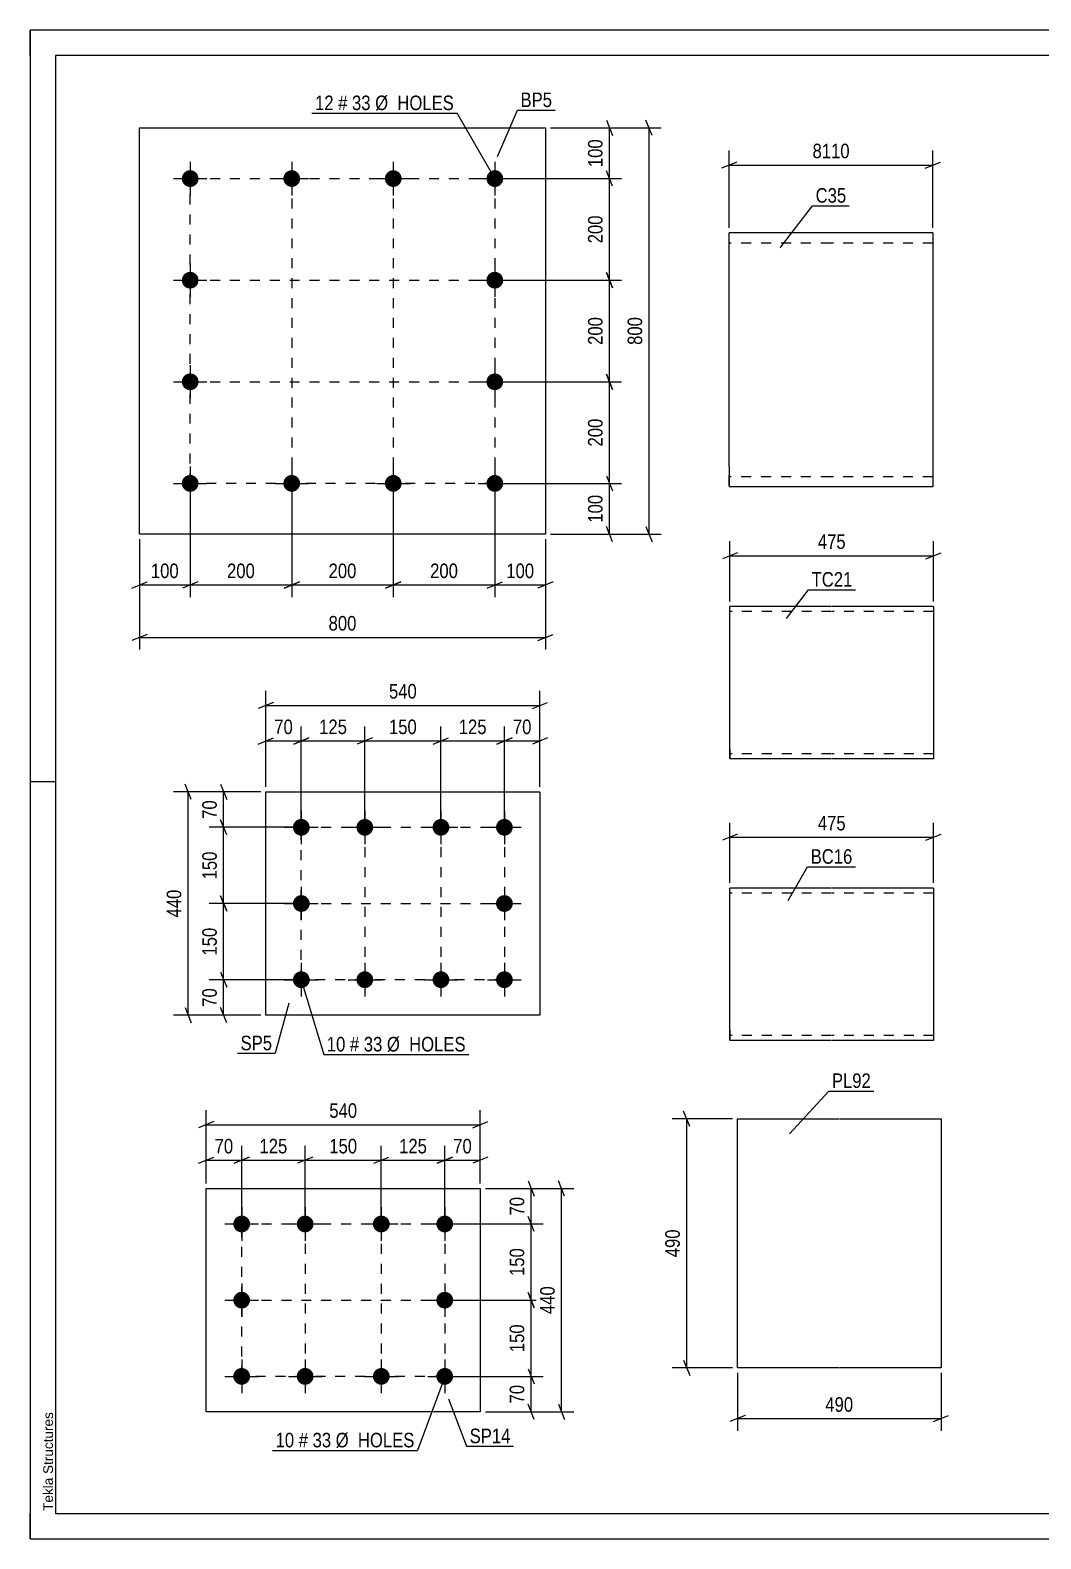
# Model space of a CAD drawing. Header units: millimetres. Extents: x 0 to 420, y 0 to 297.
# Drawn here: x 0 to 199.1, y 0 to 297 of the extents above; entities that cross this region are included whole.
import ezdxf

# ---------------------------------------------------------------- set-up
doc = ezdxf.new("R2010")
doc.units = ezdxf.units.MM
doc.linetypes.add('DXK_LINE_DOT2', pattern=[3.9198, 1.9599, -1.9599])
doc.styles.add('Arial', font='ARIAL.TTF', dxfattribs={"height": 0.2})
doc.styles.add('Arial Narrow', font='ARIALN.TTF', dxfattribs={"height": 0.2})

# ---------------------------------------------------------------- blocks, each defined once
blk = doc.blocks.new('Unknown-284858597-1134')
at = {"color": 5, "linetype": 'Continuous'}
for p, q in [((420, 297), (0, 297)), ((0, 297), (0, 0)), ((0, 292), (0, 297)), ((415, 292), (5, 292)), ((5, 292), (5, 5)), ((5, 149), (0, 149)), ((0, 0), (0, 5)), ((5, 5), (415, 5)), ((0, 0), (420, 0))]:
    blk.add_line(p, q, dxfattribs=at)
at = {"color": 174, "linetype": 'Continuous', "style": 'Arial'}
blk.add_text('Tekla Structures', height=1.9102, rotation=90, dxfattribs=at).set_placement((4.5, 5.5))
blk = doc.blocks.new('Part-284858597-5561 - 5560')
at = {"color": 2, "linetype": 'Continuous'}
for p, q in [((46.41, 103.07), (46.41, 147.07)), ((46.41, 147.07), (100.41, 147.07)), ((100.41, 147.07), (100.41, 103.07)), ((100.41, 103.07), (46.41, 103.07))]:
    blk.add_line(p, q, dxfattribs=at)
blk = doc.blocks.new('Bolt-284858597-5562 - 5560')
at = {"linetype": 'Continuous'}
for points in [[(53.41, 141.72, -1), (53.41, 138.42, -1)], [(65.91, 141.72, -1), (65.91, 138.42, -1)], [(80.91, 141.72, -1), (80.91, 138.42, -1)], [(93.41, 141.72, -1), (93.41, 138.42, -1)], [(53.41, 126.72, -1), (53.41, 123.42, -1)], [(93.41, 126.72, -1), (93.41, 123.42, -1)], [(53.41, 111.72, -1), (53.41, 108.42, -1)], [(65.91, 111.72, -1), (65.91, 108.42, -1)], [(80.91, 111.72, -1), (80.91, 108.42, -1)], [(93.41, 111.72, -1), (93.41, 108.42, -1)]]:
    blk.add_hatch(color=1, dxfattribs=at).paths.add_polyline_path(points)
at = {"color": 1, "linetype": 'Continuous'}
for p, q in [((53.41, 143.37), (53.41, 136.77)), ((65.91, 143.37), (65.91, 136.77)), ((80.91, 143.37), (80.91, 136.77)), ((93.41, 143.37), (93.41, 136.77)), ((50.11, 140.07), (56.71, 140.07)), ((62.61, 140.07), (69.21, 140.07)), ((77.61, 140.07), (84.21, 140.07)), ((90.11, 140.07), (96.71, 140.07)), ((53.41, 128.37), (53.41, 121.77)), ((93.41, 128.37), (93.41, 121.77)), ((50.11, 125.07), (56.71, 125.07)), ((90.11, 125.07), (96.71, 125.07)), ((53.41, 113.37), (53.41, 106.77)), ((65.91, 113.37), (65.91, 106.77)), ((80.91, 113.37), (80.91, 106.77)), ((93.41, 113.37), (93.41, 106.77)), ((50.11, 110.07), (56.71, 110.07)), ((62.61, 110.07), (69.21, 110.07)), ((77.61, 110.07), (84.21, 110.07)), ((90.11, 110.07), (96.71, 110.07))]:
    blk.add_line(p, q, dxfattribs=at)
blk = doc.blocks.new('Part-284858597-5516 - 5515')
at = {"color": 2, "linetype": 'Continuous'}
for p, q in [((21.52, 197.78), (21.52, 277.78)), ((21.52, 277.78), (101.52, 277.78)), ((101.52, 277.78), (101.52, 197.78)), ((101.52, 197.78), (21.52, 197.78))]:
    blk.add_line(p, q, dxfattribs=at)
blk = doc.blocks.new('Bolt-284858597-5517 - 5515')
at = {"linetype": 'Continuous'}
for points in [[(31.52, 269.43, -1), (31.52, 266.13, -1)], [(51.52, 269.43, -1), (51.52, 266.13, -1)], [(71.52, 269.43, -1), (71.52, 266.13, -1)], [(91.52, 269.43, -1), (91.52, 266.13, -1)], [(31.52, 249.43, -1), (31.52, 246.13, -1)], [(91.52, 249.43, -1), (91.52, 246.13, -1)], [(31.52, 229.43, -1), (31.52, 226.13, -1)], [(91.52, 229.43, -1), (91.52, 226.13, -1)], [(31.52, 209.43, -1), (31.52, 206.13, -1)], [(51.52, 209.43, -1), (51.52, 206.13, -1)], [(71.52, 209.43, -1), (71.52, 206.13, -1)], [(91.52, 209.43, -1), (91.52, 206.13, -1)]]:
    blk.add_hatch(color=1, dxfattribs=at).paths.add_polyline_path(points)
at = {"color": 1, "linetype": 'Continuous'}
for p, q in [((31.52, 271.08), (31.52, 264.48)), ((51.52, 271.08), (51.52, 264.48)), ((71.52, 271.08), (71.52, 264.48)), ((91.52, 271.08), (91.52, 264.48)), ((28.22, 267.78), (34.82, 267.78)), ((48.22, 267.78), (54.82, 267.78)), ((68.22, 267.78), (74.82, 267.78)), ((88.22, 267.78), (94.82, 267.78)), ((31.52, 251.08), (31.52, 244.48)), ((91.52, 251.08), (91.52, 244.48)), ((28.22, 247.78), (34.82, 247.78)), ((88.22, 247.78), (94.82, 247.78)), ((31.52, 231.08), (31.52, 224.48)), ((91.52, 231.08), (91.52, 224.48)), ((28.22, 227.78), (34.82, 227.78)), ((88.22, 227.78), (94.82, 227.78)), ((31.52, 211.08), (31.52, 204.48)), ((51.52, 211.08), (51.52, 204.48)), ((71.52, 211.08), (71.52, 204.48)), ((91.52, 211.08), (91.52, 204.48)), ((28.22, 207.78), (34.82, 207.78)), ((48.22, 207.78), (54.82, 207.78)), ((68.22, 207.78), (74.82, 207.78)), ((88.22, 207.78), (94.82, 207.78))]:
    blk.add_line(p, q, dxfattribs=at)
blk = doc.blocks.new('Part-284858597-5484 - 5483')
at = {"color": 2, "linetype": 'Continuous'}
for p, q in [((157.84, 183.53), (137.84, 183.53)), ((137.84, 155.53), (137.84, 183.53)), ((177.94, 183.53), (157.94, 183.53)), ((177.94, 183.53), (177.94, 153.53)), ((137.84, 155.53), (137.84, 153.53)), ((157.84, 153.53), (137.84, 153.53)), ((177.94, 153.53), (157.94, 153.53))]:
    blk.add_line(p, q, dxfattribs=at)
at = {"color": 7, "linetype": 'DXK_LINE_DOT2'}
for p, q in [((157.84, 182.53), (137.84, 182.53)), ((177.94, 182.53), (157.94, 182.53)), ((137.84, 153.68), (137.84, 155.53)), ((137.84, 154.53), (137.84, 154.6)), ((157.84, 154.53), (137.84, 154.53)), ((177.94, 154.53), (157.94, 154.53)), ((177.94, 154.53), (177.94, 154.6))]:
    blk.add_line(p, q, dxfattribs=at)
blk = doc.blocks.new('Part-284858597-5492 - 5491')
at = {"color": 2, "linetype": 'Continuous'}
for p, q in [((157.84, 128.11), (137.84, 128.11)), ((137.84, 100.11), (137.84, 128.11)), ((177.94, 128.11), (157.94, 128.11)), ((177.94, 128.11), (177.94, 98.11)), ((137.84, 100.11), (137.84, 98.11)), ((157.84, 98.11), (137.84, 98.11)), ((177.94, 98.11), (157.94, 98.11))]:
    blk.add_line(p, q, dxfattribs=at)
at = {"color": 7, "linetype": 'DXK_LINE_DOT2'}
for p, q in [((157.84, 127.11), (137.84, 127.11)), ((177.94, 127.11), (157.94, 127.11)), ((137.84, 98.26), (137.84, 100.11)), ((137.84, 99.11), (137.84, 99.19)), ((157.84, 99.11), (137.84, 99.11)), ((177.94, 99.11), (157.94, 99.11)), ((177.94, 99.11), (177.94, 99.19))]:
    blk.add_line(p, q, dxfattribs=at)
blk = doc.blocks.new('Part-284858597-5597 - 5596')
at = {"color": 2, "linetype": 'Continuous'}
for p, q in [((139.31, 33.67), (139.31, 82.67)), ((139.31, 82.67), (159.31, 82.67)), ((159.41, 82.67), (179.41, 82.67)), ((179.41, 82.67), (179.41, 33.67)), ((159.31, 33.67), (139.31, 33.67)), ((179.41, 33.67), (159.41, 33.67))]:
    blk.add_line(p, q, dxfattribs=at)
blk = doc.blocks.new('Part-284858597-5612 - 5611')
at = {"color": 2, "linetype": 'Continuous'}
for p, q in [((34.66, 24.98), (34.66, 68.98)), ((34.66, 68.98), (88.66, 68.98)), ((88.66, 68.98), (88.66, 24.98)), ((88.66, 24.98), (34.66, 24.98))]:
    blk.add_line(p, q, dxfattribs=at)
blk = doc.blocks.new('Bolt-284858597-5613 - 5611')
at = {"linetype": 'Continuous'}
for points in [[(41.66, 63.63, -1), (41.66, 60.33, -1)], [(54.16, 63.63, -1), (54.16, 60.33, -1)], [(69.16, 63.63, -1), (69.16, 60.33, -1)], [(81.66, 63.63, -1), (81.66, 60.33, -1)], [(41.66, 48.63, -1), (41.66, 45.33, -1)], [(81.66, 48.63, -1), (81.66, 45.33, -1)], [(41.66, 33.63, -1), (41.66, 30.33, -1)], [(54.16, 33.63, -1), (54.16, 30.33, -1)], [(69.16, 33.63, -1), (69.16, 30.33, -1)], [(81.66, 33.63, -1), (81.66, 30.33, -1)]]:
    blk.add_hatch(color=1, dxfattribs=at).paths.add_polyline_path(points)
at = {"color": 1, "linetype": 'Continuous'}
for p, q in [((41.66, 65.28), (41.66, 58.68)), ((54.16, 65.28), (54.16, 58.68)), ((69.16, 65.28), (69.16, 58.68)), ((81.66, 65.28), (81.66, 58.68)), ((38.36, 61.98), (44.96, 61.98)), ((50.86, 61.98), (57.46, 61.98)), ((65.86, 61.98), (72.46, 61.98)), ((78.36, 61.98), (84.96, 61.98)), ((41.66, 50.28), (41.66, 43.68)), ((81.66, 50.28), (81.66, 43.68)), ((38.36, 46.98), (44.96, 46.98)), ((78.36, 46.98), (84.96, 46.98)), ((41.66, 35.28), (41.66, 28.68)), ((54.16, 35.28), (54.16, 28.68)), ((69.16, 35.28), (69.16, 28.68)), ((81.66, 35.28), (81.66, 28.68)), ((38.36, 31.98), (44.96, 31.98)), ((50.86, 31.98), (57.46, 31.98)), ((65.86, 31.98), (72.46, 31.98)), ((78.36, 31.98), (84.96, 31.98))]:
    blk.add_line(p, q, dxfattribs=at)
blk = doc.blocks.new('Part-284858597-5620 - 5619')
at = {"color": 2, "linetype": 'Continuous'}
for p, q in [((157.7, 257.08), (137.7, 257.08)), ((137.7, 211.08), (137.7, 257.08)), ((177.8, 257.08), (157.8, 257.08)), ((177.8, 257.08), (177.8, 207.08)), ((137.7, 211.08), (137.7, 207.08)), ((157.7, 207.08), (137.7, 207.08)), ((177.8, 207.08), (157.8, 207.08))]:
    blk.add_line(p, q, dxfattribs=at)
at = {"color": 7, "linetype": 'DXK_LINE_DOT2'}
for p, q in [((157.7, 255.08), (137.7, 255.08)), ((177.8, 255.08), (157.8, 255.08)), ((137.7, 207.39), (137.7, 211.08)), ((157.7, 209.08), (137.7, 209.08)), ((177.8, 209.08), (157.8, 209.08))]:
    blk.add_line(p, q, dxfattribs=at)
blk = doc.blocks.new('Rectangle-284858597-6934 - 5560')
at = {"color": 1, "linetype": 'DXK_LINE_DOT2'}
blk.add_lwpolyline([(53.41, 140.07), (93.41, 140.07), (93.41, 110.07), (53.41, 110.07), (53.41, 140.07)], close=True, dxfattribs=at)
blk = doc.blocks.new('Rectangle-284858597-6914 - 5515')
at = {"color": 1, "linetype": 'DXK_LINE_DOT2'}
blk.add_lwpolyline([(31.52, 267.78), (91.52, 267.78), (91.52, 207.78), (31.52, 207.78), (31.52, 267.78)], close=True, dxfattribs=at)
blk = doc.blocks.new('Rectangle-284858597-6944 - 5611')
at = {"color": 1, "linetype": 'DXK_LINE_DOT2'}
blk.add_lwpolyline([(41.66, 61.98), (81.66, 61.98), (81.66, 31.98), (41.66, 31.98), (41.66, 61.98)], close=True, dxfattribs=at)
blk = doc.blocks.new('Line-284858597-7002 - 5560')
at = {"color": 1, "linetype": 'DXK_LINE_DOT2'}
blk.add_line((53.41, 125.07), (93.41, 125.07), dxfattribs=at)
blk = doc.blocks.new('Line-284858597-6974 - 5515')
at = {"color": 1, "linetype": 'DXK_LINE_DOT2'}
blk.add_line((51.52, 267.78), (51.52, 207.78), dxfattribs=at)
blk = doc.blocks.new('Line-284858597-7023 - 5611')
at = {"color": 1, "linetype": 'DXK_LINE_DOT2'}
blk.add_line((41.66, 46.98), (81.66, 46.98), dxfattribs=at)
blk = doc.blocks.new('Line-284858597-7009 - 5560')
at = {"color": 1, "linetype": 'DXK_LINE_DOT2'}
blk.add_line((65.91, 140.07), (65.91, 110.07), dxfattribs=at)
blk = doc.blocks.new('Line-284858597-6981 - 5515')
at = {"color": 1, "linetype": 'DXK_LINE_DOT2'}
blk.add_line((71.52, 267.78), (71.52, 207.78), dxfattribs=at)
blk = doc.blocks.new('Line-284858597-7030 - 5611')
at = {"color": 1, "linetype": 'DXK_LINE_DOT2'}
blk.add_line((54.16, 61.98), (54.16, 31.98), dxfattribs=at)
blk = doc.blocks.new('Line-284858597-7016 - 5560')
at = {"color": 1, "linetype": 'DXK_LINE_DOT2'}
blk.add_line((80.91, 140.07), (80.91, 110.07), dxfattribs=at)
blk = doc.blocks.new('Line-284858597-6988 - 5515')
at = {"color": 1, "linetype": 'DXK_LINE_DOT2'}
blk.add_line((31.52, 247.78), (91.52, 247.78), dxfattribs=at)
blk = doc.blocks.new('Line-284858597-7037 - 5611')
at = {"color": 1, "linetype": 'DXK_LINE_DOT2'}
blk.add_line((69.16, 61.98), (69.16, 31.98), dxfattribs=at)
blk = doc.blocks.new('Line-284858597-6995 - 5515')
at = {"color": 1, "linetype": 'DXK_LINE_DOT2'}
blk.add_line((31.52, 227.78), (91.52, 227.78), dxfattribs=at)
blk = doc.blocks.new('StraightDimension-284858597-5800 - 5560')
at = {"color": 7, "linetype": 'Continuous'}
for p, q in [((52.41, 125.07), (35.26, 125.07)), ((38.71, 123.57), (37.51, 126.57)), ((38.11, 110.07), (38.11, 125.07)), ((52.41, 110.07), (35.26, 110.07)), ((37.51, 111.57), (38.71, 108.57))]:
    blk.add_line(p, q, dxfattribs=at)
at = {"color": 0}
blk.add_wipeout([(37.36, 120.91), (33.16, 120.91), (33.16, 114.22), (37.36, 114.22)], dxfattribs=at)
at = {"color": 3, "style": 'Arial Narrow'}
blk.add_text('150', height=2.863, rotation=90.0002, dxfattribs=at).set_placement((36.76, 114.82))
blk = doc.blocks.new('StraightDimension-284858597-5801 - 5560')
at = {"color": 7, "linetype": 'Continuous'}
for p, q in [((52.41, 110.07), (35.26, 110.07)), ((37.51, 111.57), (38.71, 108.57)), ((38.11, 103.07), (38.11, 110.07)), ((38.71, 101.57), (37.51, 104.57)), ((45.41, 103.07), (35.26, 103.07))]:
    blk.add_line(p, q, dxfattribs=at)
at = {"color": 0}
blk.add_wipeout([(37.36, 109), (33.16, 109), (33.16, 104.14), (37.36, 104.14)], dxfattribs=at)
at = {"color": 3, "style": 'Arial Narrow'}
blk.add_text('70', height=2.863, rotation=90.0002, dxfattribs=at).set_placement((36.76, 104.74))
blk = doc.blocks.new('StraightDimension-284858597-5798 - 5560')
at = {"color": 7, "linetype": 'Continuous'}
for p, q in [((37.51, 148.57), (38.71, 145.57)), ((45.41, 147.07), (35.26, 147.07)), ((38.11, 140.07), (38.11, 147.07)), ((52.41, 140.07), (35.26, 140.07)), ((38.71, 138.57), (37.51, 141.57))]:
    blk.add_line(p, q, dxfattribs=at)
at = {"color": 0}
blk.add_wipeout([(37.36, 146), (33.16, 146), (33.16, 141.14), (37.36, 141.14)], dxfattribs=at)
at = {"color": 3, "style": 'Arial Narrow'}
blk.add_text('70', height=2.863, rotation=90.0002, dxfattribs=at).set_placement((36.76, 141.74))
blk = doc.blocks.new('StraightDimension-284858597-5799 - 5560')
at = {"color": 7, "linetype": 'Continuous'}
for p, q in [((52.41, 140.07), (35.26, 140.07)), ((38.71, 138.57), (37.51, 141.57)), ((38.11, 125.07), (38.11, 140.07)), ((52.41, 125.07), (35.26, 125.07)), ((37.51, 126.57), (38.71, 123.57))]:
    blk.add_line(p, q, dxfattribs=at)
at = {"color": 0}
blk.add_wipeout([(37.36, 135.91), (33.16, 135.91), (33.16, 129.22), (37.36, 129.22)], dxfattribs=at)
at = {"color": 3, "style": 'Arial Narrow'}
blk.add_text('150', height=2.863, rotation=90.0002, dxfattribs=at).set_placement((36.76, 129.82))
blk = doc.blocks.new('StraightDimension-284858597-5814 - 5560')
at = {"color": 7, "linetype": 'Continuous'}
for p, q in [((31.71, 145.57), (30.51, 148.57)), ((45.41, 147.07), (28.26, 147.07)), ((31.11, 103.07), (31.11, 147.07)), ((30.51, 104.57), (31.71, 101.57)), ((45.41, 103.07), (28.26, 103.07))]:
    blk.add_line(p, q, dxfattribs=at)
at = {"color": 0}
blk.add_wipeout([(30.36, 128.41), (26.16, 128.41), (26.16, 121.72), (30.36, 121.72)], dxfattribs=at)
at = {"color": 3, "style": 'Arial Narrow'}
blk.add_text('440', height=2.863, rotation=90.0002, dxfattribs=at).set_placement((29.76, 122.32))
blk = doc.blocks.new('StraightDimension-284858597-5818 - 5560')
at = {"color": 7, "linetype": 'Continuous'}
for p, q in [((91.91, 156.47), (94.91, 157.67)), ((93.41, 141.07), (93.41, 159.92)), ((101.91, 157.67), (98.91, 156.47)), ((100.41, 148.07), (100.41, 159.92)), ((93.41, 157.07), (100.41, 157.07))]:
    blk.add_line(p, q, dxfattribs=at)
at = {"color": 0}
blk.add_wipeout([(99.34, 157.82), (99.34, 162.02), (94.48, 162.02), (94.48, 157.82)], dxfattribs=at)
at = {"color": 3, "style": 'Arial Narrow'}
blk.add_text('70', height=2.863, dxfattribs=at).set_placement((95.08, 158.42))
blk = doc.blocks.new('StraightDimension-284858597-5819 - 5560')
at = {"color": 7, "linetype": 'Continuous'}
for p, q in [((79.41, 156.47), (82.41, 157.67)), ((80.91, 141.07), (80.91, 159.92)), ((94.91, 157.67), (91.91, 156.47)), ((93.41, 141.07), (93.41, 159.92)), ((80.91, 157.07), (93.41, 157.07))]:
    blk.add_line(p, q, dxfattribs=at)
at = {"color": 0}
blk.add_wipeout([(90.5, 157.82), (90.5, 162.02), (83.82, 162.02), (83.82, 157.82)], dxfattribs=at)
at = {"color": 3, "style": 'Arial Narrow'}
blk.add_text('125', height=2.863, dxfattribs=at).set_placement((84.42, 158.42))
blk = doc.blocks.new('StraightDimension-284858597-5820 - 5560')
at = {"color": 7, "linetype": 'Continuous'}
for p, q in [((67.41, 157.67), (64.41, 156.47)), ((65.91, 141.07), (65.91, 159.92)), ((79.41, 156.47), (82.41, 157.67)), ((80.91, 141.07), (80.91, 159.92)), ((65.91, 157.07), (80.91, 157.07))]:
    blk.add_line(p, q, dxfattribs=at)
at = {"color": 0}
blk.add_wipeout([(76.75, 157.82), (76.75, 162.02), (70.07, 162.02), (70.07, 157.82)], dxfattribs=at)
at = {"color": 3, "style": 'Arial Narrow'}
blk.add_text('150', height=2.863, dxfattribs=at).set_placement((70.67, 158.42))
blk = doc.blocks.new('StraightDimension-284858597-5821 - 5560')
at = {"color": 7, "linetype": 'Continuous'}
for p, q in [((51.91, 156.47), (54.91, 157.67)), ((53.41, 141.07), (53.41, 159.92)), ((67.41, 157.67), (64.41, 156.47)), ((65.91, 141.07), (65.91, 159.92)), ((53.41, 157.07), (65.91, 157.07))]:
    blk.add_line(p, q, dxfattribs=at)
at = {"color": 0}
blk.add_wipeout([(63, 157.82), (63, 162.02), (56.32, 162.02), (56.32, 157.82)], dxfattribs=at)
at = {"color": 3, "style": 'Arial Narrow'}
blk.add_text('125', height=2.863, dxfattribs=at).set_placement((56.92, 158.42))
blk = doc.blocks.new('StraightDimension-284858597-5822 - 5560')
at = {"color": 7, "linetype": 'Continuous'}
for p, q in [((44.91, 156.47), (47.91, 157.67)), ((46.41, 148.07), (46.41, 159.92)), ((54.91, 157.67), (51.91, 156.47)), ((53.41, 141.07), (53.41, 159.92)), ((46.41, 157.07), (53.41, 157.07))]:
    blk.add_line(p, q, dxfattribs=at)
at = {"color": 0}
blk.add_wipeout([(52.34, 157.82), (52.34, 162.02), (47.48, 162.02), (47.48, 157.82)], dxfattribs=at)
at = {"color": 3, "style": 'Arial Narrow'}
blk.add_text('70', height=2.863, dxfattribs=at).set_placement((48.08, 158.42))
blk = doc.blocks.new('StraightDimension-284858597-5838 - 5560')
at = {"color": 7, "linetype": 'Continuous'}
for p, q in [((46.41, 148.07), (46.41, 166.92)), ((100.41, 148.07), (100.41, 166.92)), ((47.91, 164.67), (44.91, 163.47)), ((46.41, 164.07), (100.41, 164.07)), ((98.91, 163.47), (101.91, 164.67))]:
    blk.add_line(p, q, dxfattribs=at)
at = {"color": 0}
blk.add_wipeout([(76.75, 164.82), (76.75, 169.02), (70.07, 169.02), (70.07, 164.82)], dxfattribs=at)
at = {"color": 3, "style": 'Arial Narrow'}
blk.add_text('540', height=2.863, dxfattribs=at).set_placement((70.67, 165.42))
blk = doc.blocks.new('StraightDimension-284858597-5658 - 5515')
at = {"color": 7, "linetype": 'Continuous'}
for p, q in [((113.49, 209.28), (114.69, 206.28)), ((92.52, 207.78), (116.49, 207.78)), ((114.09, 197.78), (114.09, 207.78)), ((114.69, 196.28), (113.49, 199.28)), ((102.52, 197.78), (116.49, 197.78))]:
    blk.add_line(p, q, dxfattribs=at)
at = {"color": 0}
blk.add_wipeout([(113.34, 206.13), (109.14, 206.13), (109.14, 199.44), (113.34, 199.44)], dxfattribs=at)
at = {"color": 3, "style": 'Arial Narrow'}
blk.add_text('100', height=2.863, rotation=90.0002, dxfattribs=at).set_placement((112.74, 200.04))
blk = doc.blocks.new('StraightDimension-284858597-5655 - 5515')
at = {"color": 7, "linetype": 'Continuous'}
for p, q in [((92.52, 267.78), (116.49, 267.78)), ((114.69, 266.28), (113.49, 269.28)), ((114.09, 247.78), (114.09, 267.78)), ((92.52, 247.78), (116.49, 247.78)), ((113.49, 249.28), (114.69, 246.28))]:
    blk.add_line(p, q, dxfattribs=at)
at = {"color": 0}
blk.add_wipeout([(113.34, 261.13), (109.14, 261.13), (109.14, 254.44), (113.34, 254.44)], dxfattribs=at)
at = {"color": 3, "style": 'Arial Narrow'}
blk.add_text('200', height=2.863, rotation=90.0002, dxfattribs=at).set_placement((112.74, 255.04))
blk = doc.blocks.new('StraightDimension-284858597-5654 - 5515')
at = {"color": 7, "linetype": 'Continuous'}
for p, q in [((113.49, 279.28), (114.69, 276.28)), ((102.52, 277.78), (116.49, 277.78)), ((114.09, 267.78), (114.09, 277.78)), ((92.52, 267.78), (116.49, 267.78)), ((114.69, 266.28), (113.49, 269.28))]:
    blk.add_line(p, q, dxfattribs=at)
at = {"color": 0}
blk.add_wipeout([(113.34, 276.13), (109.14, 276.13), (109.14, 269.44), (113.34, 269.44)], dxfattribs=at)
at = {"color": 3, "style": 'Arial Narrow'}
blk.add_text('100', height=2.863, rotation=90.0002, dxfattribs=at).set_placement((112.74, 270.04))
blk = doc.blocks.new('StraightDimension-284858597-5656 - 5515')
at = {"color": 7, "linetype": 'Continuous'}
for p, q in [((92.52, 247.78), (116.49, 247.78)), ((114.69, 246.28), (113.49, 249.28)), ((114.09, 227.78), (114.09, 247.78)), ((113.49, 229.28), (114.69, 226.28)), ((92.52, 227.78), (116.49, 227.78))]:
    blk.add_line(p, q, dxfattribs=at)
at = {"color": 0}
blk.add_wipeout([(113.34, 241.13), (109.14, 241.13), (109.14, 234.44), (113.34, 234.44)], dxfattribs=at)
at = {"color": 3, "style": 'Arial Narrow'}
blk.add_text('200', height=2.863, rotation=90.0002, dxfattribs=at).set_placement((112.74, 235.04))
blk = doc.blocks.new('StraightDimension-284858597-5657 - 5515')
at = {"color": 7, "linetype": 'Continuous'}
for p, q in [((114.69, 226.28), (113.49, 229.28)), ((92.52, 227.78), (116.49, 227.78)), ((114.09, 207.78), (114.09, 227.78)), ((113.49, 209.28), (114.69, 206.28)), ((92.52, 207.78), (116.49, 207.78))]:
    blk.add_line(p, q, dxfattribs=at)
at = {"color": 0}
blk.add_wipeout([(113.34, 221.13), (109.14, 221.13), (109.14, 214.44), (113.34, 214.44)], dxfattribs=at)
at = {"color": 3, "style": 'Arial Narrow'}
blk.add_text('200', height=2.863, rotation=90.0002, dxfattribs=at).set_placement((112.74, 215.04))
blk = doc.blocks.new('StraightDimension-284858597-5674 - 5515')
at = {"color": 7, "linetype": 'Continuous'}
for p, q in [((122.49, 276.28), (121.29, 279.28)), ((102.52, 277.78), (124.29, 277.78)), ((121.89, 197.78), (121.89, 277.78)), ((121.29, 199.28), (122.49, 196.28)), ((102.52, 197.78), (124.29, 197.78))]:
    blk.add_line(p, q, dxfattribs=at)
at = {"color": 0}
blk.add_wipeout([(121.14, 241.13), (116.94, 241.13), (116.94, 234.44), (121.14, 234.44)], dxfattribs=at)
at = {"color": 3, "style": 'Arial Narrow'}
blk.add_text('800', height=2.863, rotation=90.0002, dxfattribs=at).set_placement((120.54, 235.04))
blk = doc.blocks.new('StraightDimension-284858597-5678 - 5515')
at = {"color": 7, "linetype": 'Continuous'}
for p, q in [((91.52, 206.78), (91.52, 185.38)), ((101.52, 196.78), (101.52, 185.38)), ((90.02, 187.18), (93.02, 188.38)), ((91.52, 187.78), (101.52, 187.78)), ((103.02, 188.38), (100.02, 187.18))]:
    blk.add_line(p, q, dxfattribs=at)
at = {"color": 0}
blk.add_wipeout([(99.86, 188.53), (99.86, 192.73), (93.18, 192.73), (93.18, 188.53)], dxfattribs=at)
at = {"color": 3, "style": 'Arial Narrow'}
blk.add_text('100', height=2.863, dxfattribs=at).set_placement((93.78, 189.13))
blk = doc.blocks.new('StraightDimension-284858597-5679 - 5515')
at = {"color": 7, "linetype": 'Continuous'}
for p, q in [((71.52, 206.78), (71.52, 185.38)), ((91.52, 206.78), (91.52, 185.38)), ((73.02, 188.38), (70.02, 187.18)), ((71.52, 187.78), (91.52, 187.78)), ((90.02, 187.18), (93.02, 188.38))]:
    blk.add_line(p, q, dxfattribs=at)
at = {"color": 0}
blk.add_wipeout([(84.86, 188.53), (84.86, 192.73), (78.18, 192.73), (78.18, 188.53)], dxfattribs=at)
at = {"color": 3, "style": 'Arial Narrow'}
blk.add_text('200', height=2.863, dxfattribs=at).set_placement((78.78, 189.13))
blk = doc.blocks.new('StraightDimension-284858597-5680 - 5515')
at = {"color": 7, "linetype": 'Continuous'}
for p, q in [((51.52, 206.78), (51.52, 185.38)), ((71.52, 206.78), (71.52, 185.38)), ((53.02, 188.38), (50.02, 187.18)), ((51.52, 187.78), (71.52, 187.78)), ((70.02, 187.18), (73.02, 188.38))]:
    blk.add_line(p, q, dxfattribs=at)
at = {"color": 0}
blk.add_wipeout([(64.86, 188.53), (64.86, 192.73), (58.18, 192.73), (58.18, 188.53)], dxfattribs=at)
at = {"color": 3, "style": 'Arial Narrow'}
blk.add_text('200', height=2.863, dxfattribs=at).set_placement((58.78, 189.13))
blk = doc.blocks.new('StraightDimension-284858597-5681 - 5515')
at = {"color": 7, "linetype": 'Continuous'}
for p, q in [((31.52, 206.78), (31.52, 185.38)), ((51.52, 206.78), (51.52, 185.38)), ((33.02, 188.38), (30.02, 187.18)), ((31.52, 187.78), (51.52, 187.78)), ((50.02, 187.18), (53.02, 188.38))]:
    blk.add_line(p, q, dxfattribs=at)
at = {"color": 0}
blk.add_wipeout([(44.86, 188.53), (44.86, 192.73), (38.18, 192.73), (38.18, 188.53)], dxfattribs=at)
at = {"color": 3, "style": 'Arial Narrow'}
blk.add_text('200', height=2.863, dxfattribs=at).set_placement((38.78, 189.13))
blk = doc.blocks.new('StraightDimension-284858597-5682 - 5515')
at = {"color": 7, "linetype": 'Continuous'}
for p, q in [((31.52, 206.78), (31.52, 185.38)), ((21.52, 196.78), (21.52, 185.38)), ((20.02, 187.18), (23.02, 188.38)), ((21.52, 187.78), (31.52, 187.78)), ((33.02, 188.38), (30.02, 187.18))]:
    blk.add_line(p, q, dxfattribs=at)
at = {"color": 0}
blk.add_wipeout([(29.86, 188.53), (29.86, 192.73), (23.18, 192.73), (23.18, 188.53)], dxfattribs=at)
at = {"color": 3, "style": 'Arial Narrow'}
blk.add_text('100', height=2.863, dxfattribs=at).set_placement((23.78, 189.13))
blk = doc.blocks.new('StraightDimension-284858597-5698 - 5515')
at = {"color": 7, "linetype": 'Continuous'}
for p, q in [((21.52, 196.78), (21.52, 175.06)), ((101.52, 196.78), (101.52, 175.06)), ((23.02, 178.06), (20.02, 176.86)), ((21.52, 177.46), (101.52, 177.46)), ((100.02, 176.86), (103.02, 178.06))]:
    blk.add_line(p, q, dxfattribs=at)
at = {"color": 0}
blk.add_wipeout([(64.86, 178.21), (64.86, 182.41), (58.18, 182.41), (58.18, 178.21)], dxfattribs=at)
at = {"color": 3, "style": 'Arial Narrow'}
blk.add_text('800', height=2.863, dxfattribs=at).set_placement((58.78, 178.81))
blk = doc.blocks.new('StraightDimension-284858597-5630 - 5483')
at = {"color": 7, "linetype": 'Continuous'}
for p, q in [((137.84, 184.53), (137.84, 196.38)), ((177.94, 184.53), (177.94, 196.38)), ((139.34, 194.13), (136.34, 192.93)), ((137.84, 193.53), (177.94, 193.53)), ((176.44, 192.93), (179.44, 194.13))]:
    blk.add_line(p, q, dxfattribs=at)
at = {"color": 0}
blk.add_wipeout([(161.23, 194.28), (161.23, 198.48), (154.54, 198.48), (154.54, 194.28)], dxfattribs=at)
at = {"color": 3, "style": 'Arial Narrow'}
blk.add_text('475', height=2.863, dxfattribs=at).set_placement((155.14, 194.88))
blk = doc.blocks.new('StraightDimension-284858597-5634 - 5491')
at = {"color": 7, "linetype": 'Continuous'}
for p, q in [((137.84, 129.11), (137.84, 140.96)), ((177.94, 129.11), (177.94, 140.96)), ((139.34, 138.71), (136.34, 137.51)), ((137.84, 138.11), (177.94, 138.11)), ((176.44, 137.51), (179.44, 138.71))]:
    blk.add_line(p, q, dxfattribs=at)
at = {"color": 0}
blk.add_wipeout([(161.23, 138.86), (161.23, 143.06), (154.54, 143.06), (154.54, 138.86)], dxfattribs=at)
at = {"color": 3, "style": 'Arial Narrow'}
blk.add_text('475', height=2.863, dxfattribs=at).set_placement((155.14, 139.46))
blk = doc.blocks.new('StraightDimension-284858597-5862 - 5596')
at = {"color": 7, "linetype": 'Continuous'}
for p, q in [((139.31, 32.67), (139.31, 21.27)), ((179.41, 32.67), (179.41, 21.27)), ((140.81, 24.27), (137.81, 23.07)), ((177.91, 23.07), (180.91, 24.27)), ((139.31, 23.67), (179.41, 23.67))]:
    blk.add_line(p, q, dxfattribs=at)
at = {"color": 0}
blk.add_wipeout([(162.7, 24.42), (162.7, 28.62), (156.02, 28.62), (156.02, 24.42)], dxfattribs=at)
at = {"color": 3, "style": 'Arial Narrow'}
blk.add_text('490', height=2.863, dxfattribs=at).set_placement((156.62, 25.02))
blk = doc.blocks.new('StraightDimension-284858597-5858 - 5596')
at = {"color": 7, "linetype": 'Continuous'}
for p, q in [((129.91, 81.17), (128.71, 84.17)), ((138.31, 82.67), (126.46, 82.67)), ((129.31, 33.67), (129.31, 82.67)), ((138.31, 33.67), (126.46, 33.67)), ((128.71, 35.17), (129.91, 32.17))]:
    blk.add_line(p, q, dxfattribs=at)
at = {"color": 0}
blk.add_wipeout([(128.56, 61.51), (124.36, 61.51), (124.36, 54.83), (128.56, 54.83)], dxfattribs=at)
at = {"color": 3, "style": 'Arial Narrow'}
blk.add_text('490', height=2.863, rotation=90.0002, dxfattribs=at).set_placement((127.96, 55.43))
blk = doc.blocks.new('StraightDimension-284858597-5919 - 5611')
at = {"color": 7, "linetype": 'Continuous'}
for p, q in [((69.16, 62.98), (69.16, 77.38)), ((81.66, 62.98), (81.66, 77.38)), ((67.66, 73.93), (70.66, 75.13)), ((69.16, 74.53), (81.66, 74.53)), ((83.16, 75.13), (80.16, 73.93))]:
    blk.add_line(p, q, dxfattribs=at)
at = {"color": 0}
blk.add_wipeout([(78.75, 75.28), (78.75, 79.48), (72.07, 79.48), (72.07, 75.28)], dxfattribs=at)
at = {"color": 3, "style": 'Arial Narrow'}
blk.add_text('125', height=2.863, dxfattribs=at).set_placement((72.67, 75.88))
blk = doc.blocks.new('StraightDimension-284858597-5922 - 5611')
at = {"color": 7, "linetype": 'Continuous'}
for p, q in [((34.66, 69.98), (34.66, 77.38)), ((41.66, 62.98), (41.66, 77.38)), ((33.16, 73.93), (36.16, 75.13)), ((34.66, 74.53), (41.66, 74.53)), ((43.16, 75.13), (40.16, 73.93))]:
    blk.add_line(p, q, dxfattribs=at)
at = {"color": 0}
blk.add_wipeout([(40.59, 75.28), (40.59, 79.48), (35.73, 79.48), (35.73, 75.28)], dxfattribs=at)
at = {"color": 3, "style": 'Arial Narrow'}
blk.add_text('70', height=2.863, dxfattribs=at).set_placement((36.33, 75.88))
blk = doc.blocks.new('StraightDimension-284858597-5898 - 5611')
at = {"color": 7, "linetype": 'Continuous'}
for p, q in [((89.66, 68.98), (101.06, 68.98)), ((98.06, 70.48), (99.26, 67.48)), ((98.66, 61.98), (98.66, 68.98)), ((99.26, 60.48), (98.06, 63.48)), ((82.66, 61.98), (101.06, 61.98))]:
    blk.add_line(p, q, dxfattribs=at)
at = {"color": 0}
blk.add_wipeout([(97.91, 67.91), (93.71, 67.91), (93.71, 63.05), (97.91, 63.05)], dxfattribs=at)
at = {"color": 3, "style": 'Arial Narrow'}
blk.add_text('70', height=2.863, rotation=90.0002, dxfattribs=at).set_placement((97.31, 63.65))
blk = doc.blocks.new('StraightDimension-284858597-5899 - 5611')
at = {"color": 7, "linetype": 'Continuous'}
for p, q in [((99.26, 60.48), (98.06, 63.48)), ((82.66, 61.98), (101.06, 61.98)), ((98.66, 46.98), (98.66, 61.98)), ((98.06, 48.48), (99.26, 45.48)), ((82.66, 46.98), (101.06, 46.98))]:
    blk.add_line(p, q, dxfattribs=at)
at = {"color": 0}
blk.add_wipeout([(97.91, 57.82), (93.71, 57.82), (93.71, 51.14), (97.91, 51.14)], dxfattribs=at)
at = {"color": 3, "style": 'Arial Narrow'}
blk.add_text('150', height=2.863, rotation=90.0002, dxfattribs=at).set_placement((97.31, 51.74))
blk = doc.blocks.new('StraightDimension-284858597-5900 - 5611')
at = {"color": 7, "linetype": 'Continuous'}
for p, q in [((99.26, 45.48), (98.06, 48.48)), ((82.66, 46.98), (101.06, 46.98)), ((98.66, 31.98), (98.66, 46.98)), ((98.06, 33.48), (99.26, 30.48)), ((82.66, 31.98), (101.06, 31.98))]:
    blk.add_line(p, q, dxfattribs=at)
at = {"color": 0}
blk.add_wipeout([(97.91, 42.82), (93.71, 42.82), (93.71, 36.14), (97.91, 36.14)], dxfattribs=at)
at = {"color": 3, "style": 'Arial Narrow'}
blk.add_text('150', height=2.863, rotation=90.0002, dxfattribs=at).set_placement((97.31, 36.74))
blk = doc.blocks.new('StraightDimension-284858597-5901 - 5611')
at = {"color": 7, "linetype": 'Continuous'}
for p, q in [((98.06, 33.48), (99.26, 30.48)), ((82.66, 31.98), (101.06, 31.98)), ((98.66, 24.98), (98.66, 31.98)), ((89.66, 24.98), (101.06, 24.98)), ((99.26, 23.48), (98.06, 26.48))]:
    blk.add_line(p, q, dxfattribs=at)
at = {"color": 0}
blk.add_wipeout([(97.91, 30.91), (93.71, 30.91), (93.71, 26.05), (97.91, 26.05)], dxfattribs=at)
at = {"color": 3, "style": 'Arial Narrow'}
blk.add_text('70', height=2.863, rotation=90.0002, dxfattribs=at).set_placement((97.31, 26.65))
blk = doc.blocks.new('StraightDimension-284858597-5914 - 5611')
at = {"color": 7, "linetype": 'Continuous'}
for p, q in [((89.66, 68.98), (107.06, 68.98)), ((105.26, 67.48), (104.06, 70.48)), ((104.66, 24.98), (104.66, 68.98)), ((89.66, 24.98), (107.06, 24.98)), ((104.06, 26.48), (105.26, 23.48))]:
    blk.add_line(p, q, dxfattribs=at)
at = {"color": 0}
blk.add_wipeout([(103.91, 50.32), (99.71, 50.32), (99.71, 43.64), (103.91, 43.64)], dxfattribs=at)
at = {"color": 3, "style": 'Arial Narrow'}
blk.add_text('440', height=2.863, rotation=90.0002, dxfattribs=at).set_placement((103.31, 44.24))
blk = doc.blocks.new('StraightDimension-284858597-5918 - 5611')
at = {"color": 7, "linetype": 'Continuous'}
for p, q in [((81.66, 62.98), (81.66, 77.38)), ((88.66, 69.98), (88.66, 77.38)), ((80.16, 73.93), (83.16, 75.13)), ((81.66, 74.53), (88.66, 74.53)), ((90.16, 75.13), (87.16, 73.93))]:
    blk.add_line(p, q, dxfattribs=at)
at = {"color": 0}
blk.add_wipeout([(87.59, 75.28), (87.59, 79.48), (82.73, 79.48), (82.73, 75.28)], dxfattribs=at)
at = {"color": 3, "style": 'Arial Narrow'}
blk.add_text('70', height=2.863, dxfattribs=at).set_placement((83.33, 75.88))
blk = doc.blocks.new('StraightDimension-284858597-5920 - 5611')
at = {"color": 7, "linetype": 'Continuous'}
for p, q in [((54.16, 62.98), (54.16, 77.38)), ((69.16, 62.98), (69.16, 77.38)), ((55.66, 75.13), (52.66, 73.93)), ((54.16, 74.53), (69.16, 74.53)), ((67.66, 73.93), (70.66, 75.13))]:
    blk.add_line(p, q, dxfattribs=at)
at = {"color": 0}
blk.add_wipeout([(65, 75.28), (65, 79.48), (58.32, 79.48), (58.32, 75.28)], dxfattribs=at)
at = {"color": 3, "style": 'Arial Narrow'}
blk.add_text('150', height=2.863, dxfattribs=at).set_placement((58.92, 75.88))
blk = doc.blocks.new('StraightDimension-284858597-5921 - 5611')
at = {"color": 7, "linetype": 'Continuous'}
for p, q in [((41.66, 62.98), (41.66, 77.38)), ((54.16, 62.98), (54.16, 77.38)), ((40.16, 73.93), (43.16, 75.13)), ((41.66, 74.53), (54.16, 74.53)), ((55.66, 75.13), (52.66, 73.93))]:
    blk.add_line(p, q, dxfattribs=at)
at = {"color": 0}
blk.add_wipeout([(51.25, 75.28), (51.25, 79.48), (44.57, 79.48), (44.57, 75.28)], dxfattribs=at)
at = {"color": 3, "style": 'Arial Narrow'}
blk.add_text('125', height=2.863, dxfattribs=at).set_placement((45.17, 75.88))
blk = doc.blocks.new('StraightDimension-284858597-5938 - 5611')
at = {"color": 7, "linetype": 'Continuous'}
for p, q in [((34.66, 69.98), (34.66, 84.38)), ((88.66, 69.98), (88.66, 84.38)), ((36.16, 82.13), (33.16, 80.93)), ((34.66, 81.53), (88.66, 81.53)), ((87.16, 80.93), (90.16, 82.13))]:
    blk.add_line(p, q, dxfattribs=at)
at = {"color": 0}
blk.add_wipeout([(65, 82.28), (65, 86.48), (58.32, 86.48), (58.32, 82.28)], dxfattribs=at)
at = {"color": 3, "style": 'Arial Narrow'}
blk.add_text('540', height=2.863, dxfattribs=at).set_placement((58.92, 82.88))
blk = doc.blocks.new('StraightDimension-284858597-5942 - 5619')
at = {"color": 7, "linetype": 'Continuous'}
for p, q in [((137.7, 258.08), (137.7, 273.29)), ((177.8, 258.08), (177.8, 273.29)), ((139.2, 271.04), (136.2, 269.84)), ((137.7, 270.44), (177.8, 270.44)), ((176.3, 269.84), (179.3, 271.04))]:
    blk.add_line(p, q, dxfattribs=at)
at = {"color": 0}
blk.add_wipeout([(162.01, 271.19), (162.01, 275.39), (153.5, 275.39), (153.5, 271.19)], dxfattribs=at)
at = {"color": 3, "style": 'Arial Narrow'}
blk.add_text('8110', height=2.863, dxfattribs=at).set_placement((154.1, 271.79))
blk = doc.blocks.new('Mark-284858597-5969 - 5560')
at = {"color": 0}
blk.add_wipeout([(47.65, 96.18), (47.65, 99.18), (41.44, 99.18), (41.44, 96.18)], dxfattribs=at)
blk.add_wipeout([(47.65, 96.18), (47.65, 99.18), (41.44, 99.18), (41.44, 96.18)], dxfattribs=at)
at = {"color": 30, "linetype": 'Continuous'}
for p in [(50.95, 105.47), (40.84, 95.58)]:
    blk.add_line(p, (48.25, 95.58), dxfattribs=at)
at = {"color": 3, "style": 'Arial Narrow'}
blk.add_text('SP5', height=2.863, dxfattribs=at).set_placement((41.44, 96.18))
blk = doc.blocks.new('Mark-284858597-5972 - 5560')
at = {"color": 0}
blk.add_wipeout([(62.08, 95.95), (62.08, 98.95), (58.43, 98.95), (58.43, 95.95)], dxfattribs=at)
blk.add_wipeout([(62.08, 95.95), (62.08, 98.95), (58.43, 98.95), (58.43, 95.95)], dxfattribs=at)
at = {"color": 7, "linetype": 'Continuous'}
blk.add_line((53.41, 110.07), (57.83, 95.35), dxfattribs=at)
at = {"color": 0}
blk.add_wipeout([(64.81, 95.95), (64.81, 98.95), (62.98, 98.95), (62.98, 95.95)], dxfattribs=at)
blk.add_wipeout([(64.81, 95.95), (64.81, 98.95), (62.98, 98.95), (62.98, 95.95)], dxfattribs=at)
at = {"color": 3, "style": 'Arial Narrow'}
blk.add_text('10', height=2.863, dxfattribs=at).set_placement((58.43, 95.95))
at = {"color": 0}
blk.add_wipeout([(69.37, 95.95), (69.37, 98.95), (65.71, 98.95), (65.71, 95.95)], dxfattribs=at)
blk.add_wipeout([(69.37, 95.95), (69.37, 98.95), (65.71, 98.95), (65.71, 95.95)], dxfattribs=at)
at = {"color": 3, "style": 'Arial Narrow'}
blk.add_text('#', height=2.86, dxfattribs=at).set_placement((62.98, 95.95))
at = {"color": 0}
blk.add_wipeout([(85.8, 95.95), (85.8, 98.95), (70.27, 98.95), (70.27, 95.95)], dxfattribs=at)
blk.add_wipeout([(85.8, 95.95), (85.8, 98.95), (70.27, 98.95), (70.27, 95.95)], dxfattribs=at)
at = {"color": 7, "linetype": 'Continuous'}
blk.add_line((57.83, 95.35), (86.4, 95.35), dxfattribs=at)
at = {"color": 3, "style": 'Arial Narrow'}
for s, p in [('33', (65.71, 95.95)), ('Ø  HOLES', (70.27, 95.95))]:
    blk.add_text(s, height=2.863, dxfattribs=at).set_placement(p)
blk = doc.blocks.new('Mark-284858597-5957 - 5515')
at = {"color": 0}
blk.add_wipeout([(102.79, 281.86), (102.79, 284.86), (96.58, 284.86), (96.58, 281.86)], dxfattribs=at)
blk.add_wipeout([(102.79, 281.86), (102.79, 284.86), (96.58, 284.86), (96.58, 281.86)], dxfattribs=at)
at = {"color": 30, "linetype": 'Continuous'}
for p, q in [((92.07, 272.14), (95.98, 281.26)), ((95.98, 281.26), (103.39, 281.26))]:
    blk.add_line(p, q, dxfattribs=at)
at = {"color": 3, "style": 'Arial Narrow'}
blk.add_text('BP5', height=2.863, dxfattribs=at).set_placement((96.58, 281.86))
blk = doc.blocks.new('Mark-284858597-5960 - 5515')
at = {"color": 0}
blk.add_wipeout([(59.77, 281.26), (59.77, 284.26), (56.11, 284.26), (56.11, 281.26)], dxfattribs=at)
blk.add_wipeout([(59.77, 281.26), (59.77, 284.26), (56.11, 284.26), (56.11, 281.26)], dxfattribs=at)
blk.add_wipeout([(62.49, 281.26), (62.49, 284.26), (60.67, 284.26), (60.67, 281.26)], dxfattribs=at)
blk.add_wipeout([(62.49, 281.26), (62.49, 284.26), (60.67, 284.26), (60.67, 281.26)], dxfattribs=at)
at = {"color": 3, "style": 'Arial Narrow'}
blk.add_text('12', height=2.863, dxfattribs=at).set_placement((56.11, 281.26))
at = {"color": 0}
blk.add_wipeout([(67.05, 281.26), (67.05, 284.26), (63.39, 284.26), (63.39, 281.26)], dxfattribs=at)
blk.add_wipeout([(67.05, 281.26), (67.05, 284.26), (63.39, 284.26), (63.39, 281.26)], dxfattribs=at)
at = {"color": 3, "style": 'Arial Narrow'}
blk.add_text('#', height=2.86, dxfattribs=at).set_placement((60.67, 281.26))
at = {"color": 0}
blk.add_wipeout([(83.48, 281.26), (83.48, 284.26), (67.95, 284.26), (67.95, 281.26)], dxfattribs=at)
blk.add_wipeout([(83.48, 281.26), (83.48, 284.26), (67.95, 284.26), (67.95, 281.26)], dxfattribs=at)
at = {"color": 7, "linetype": 'Continuous'}
for p in [(55.51, 280.66), (91.52, 267.78)]:
    blk.add_line(p, (84.08, 280.66), dxfattribs=at)
at = {"color": 3, "style": 'Arial Narrow'}
for s, p in [('33', (63.39, 281.26)), ('Ø  HOLES', (67.95, 281.26))]:
    blk.add_text(s, height=2.863, dxfattribs=at).set_placement(p)
blk = doc.blocks.new('Mark-284858597-5945 - 5483')
at = {"color": 0}
blk.add_wipeout([(161.95, 187.45), (161.95, 190.45), (153.91, 190.45), (153.91, 187.45)], dxfattribs=at)
blk.add_wipeout([(161.95, 187.45), (161.95, 190.45), (153.91, 190.45), (153.91, 187.45)], dxfattribs=at)
at = {"color": 30, "linetype": 'Continuous'}
for p, q in [((148.99, 181.21), (153.31, 186.85)), ((153.31, 186.85), (162.55, 186.85))]:
    blk.add_line(p, q, dxfattribs=at)
at = {"color": 3, "style": 'Arial Narrow'}
blk.add_text('TC21', height=2.863, dxfattribs=at).set_placement((153.91, 187.45))
blk = doc.blocks.new('Mark-284858597-5948 - 5491')
at = {"color": 0}
blk.add_wipeout([(161.95, 132.9), (161.95, 135.9), (153.73, 135.9), (153.73, 132.9)], dxfattribs=at)
blk.add_wipeout([(161.95, 132.9), (161.95, 135.9), (153.73, 135.9), (153.73, 132.9)], dxfattribs=at)
at = {"color": 30, "linetype": 'Continuous'}
for p, q in [((149.28, 125.65), (153.13, 132.3)), ((153.13, 132.3), (162.55, 132.3))]:
    blk.add_line(p, q, dxfattribs=at)
at = {"color": 3, "style": 'Arial Narrow'}
blk.add_text('BC16', height=2.863, dxfattribs=at).set_placement((153.73, 132.9))
blk = doc.blocks.new('Mark-284858597-5976 - 5596')
at = {"color": 0}
blk.add_wipeout([(165.6, 88.76), (165.6, 91.76), (157.92, 91.76), (157.92, 88.76)], dxfattribs=at)
blk.add_wipeout([(165.6, 88.76), (165.6, 91.76), (157.92, 91.76), (157.92, 88.76)], dxfattribs=at)
at = {"color": 30, "linetype": 'Continuous'}
for p, q in [((149.59, 79.76), (157.32, 88.16)), ((157.32, 88.16), (166.2, 88.16))]:
    blk.add_line(p, q, dxfattribs=at)
at = {"color": 3, "style": 'Arial Narrow'}
blk.add_text('PL92', height=2.863, dxfattribs=at).set_placement((157.92, 88.76))
blk = doc.blocks.new('Mark-284858597-5983 - 5611')
at = {"color": 0}
blk.add_wipeout([(94.6, 18.83), (94.6, 21.83), (86.57, 21.83), (86.57, 18.83)], dxfattribs=at)
blk.add_wipeout([(94.6, 18.83), (94.6, 21.83), (86.57, 21.83), (86.57, 18.83)], dxfattribs=at)
at = {"color": 30, "linetype": 'Continuous'}
for p, q in [((82.43, 27.53), (85.97, 18.23)), ((85.97, 18.23), (95.2, 18.23))]:
    blk.add_line(p, q, dxfattribs=at)
at = {"color": 3, "style": 'Arial Narrow'}
blk.add_text('SP14', height=2.863, dxfattribs=at).set_placement((86.57, 18.83))
blk = doc.blocks.new('Mark-284858597-5986 - 5611')
at = {"color": 0}
blk.add_wipeout([(52, 18.01), (52, 21.01), (48.34, 21.01), (48.34, 18.01)], dxfattribs=at)
blk.add_wipeout([(52, 18.01), (52, 21.01), (48.34, 21.01), (48.34, 18.01)], dxfattribs=at)
blk.add_wipeout([(54.73, 18.01), (54.73, 21.01), (52.9, 21.01), (52.9, 18.01)], dxfattribs=at)
blk.add_wipeout([(54.73, 18.01), (54.73, 21.01), (52.9, 21.01), (52.9, 18.01)], dxfattribs=at)
at = {"color": 3, "style": 'Arial Narrow'}
blk.add_text('10', height=2.863, dxfattribs=at).set_placement((48.34, 18.01))
at = {"color": 0}
blk.add_wipeout([(59.28, 18.01), (59.28, 21.01), (55.63, 21.01), (55.63, 18.01)], dxfattribs=at)
blk.add_wipeout([(59.28, 18.01), (59.28, 21.01), (55.63, 21.01), (55.63, 18.01)], dxfattribs=at)
at = {"color": 3, "style": 'Arial Narrow'}
blk.add_text('#', height=2.86, dxfattribs=at).set_placement((52.9, 18.01))
at = {"color": 0}
blk.add_wipeout([(75.71, 18.01), (75.71, 21.01), (60.18, 21.01), (60.18, 18.01)], dxfattribs=at)
blk.add_wipeout([(75.71, 18.01), (75.71, 21.01), (60.18, 21.01), (60.18, 18.01)], dxfattribs=at)
at = {"color": 7, "linetype": 'Continuous'}
for p in [(81.71, 32.08), (47.74, 17.41)]:
    blk.add_line(p, (76.31, 17.41), dxfattribs=at)
at = {"color": 3, "style": 'Arial Narrow'}
for s, p in [('33', (55.63, 18.01)), ('Ø  HOLES', (60.18, 18.01))]:
    blk.add_text(s, height=2.863, dxfattribs=at).set_placement(p)
blk = doc.blocks.new('Mark-284858597-5987 - 5619')
at = {"color": 0}
blk.add_wipeout([(160.74, 263.04), (160.74, 266.04), (154.71, 266.04), (154.71, 263.04)], dxfattribs=at)
blk.add_wipeout([(160.74, 263.04), (160.74, 266.04), (154.71, 266.04), (154.71, 263.04)], dxfattribs=at)
at = {"color": 30, "linetype": 'Continuous'}
for p, q in [((147.73, 254.15), (154.11, 262.44)), ((154.11, 262.44), (161.34, 262.44))]:
    blk.add_line(p, q, dxfattribs=at)
at = {"color": 3, "style": 'Arial Narrow'}
blk.add_text('C35', height=2.863, dxfattribs=at).set_placement((154.71, 263.04))

msp = doc.modelspace()

# ---------------------------------------------------------------- block references
for name in ['Unknown-284858597-1134', 'Part-284858597-5516 - 5515', 'Bolt-284858597-5517 - 5515', 'Rectangle-284858597-6914 - 5515', 'Line-284858597-6974 - 5515', 'Line-284858597-6981 - 5515', 'Part-284858597-5620 - 5619', 'Line-284858597-6988 - 5515', 'Line-284858597-6995 - 5515', 'Part-284858597-5484 - 5483', 'Part-284858597-5561 - 5560', 'Bolt-284858597-5562 - 5560', 'Rectangle-284858597-6934 - 5560', 'Line-284858597-7009 - 5560', 'Line-284858597-7016 - 5560', 'Part-284858597-5492 - 5491', 'Line-284858597-7002 - 5560', 'Part-284858597-5597 - 5596', 'Part-284858597-5612 - 5611', 'Bolt-284858597-5613 - 5611', 'Rectangle-284858597-6944 - 5611', 'Line-284858597-7030 - 5611', 'Line-284858597-7037 - 5611', 'Line-284858597-7023 - 5611']:
    msp.add_blockref(name, (0, 0))

# ---------------------------------------------------------------- next in the draw order: block references
for name in ['StraightDimension-284858597-5942 - 5619', 'StraightDimension-284858597-5655 - 5515', 'StraightDimension-284858597-5658 - 5515', 'StraightDimension-284858597-5630 - 5483', 'StraightDimension-284858597-5818 - 5560', 'StraightDimension-284858597-5798 - 5560', 'StraightDimension-284858597-5634 - 5491', 'StraightDimension-284858597-5800 - 5560', 'Mark-284858597-5976 - 5596', 'StraightDimension-284858597-5922 - 5611', 'StraightDimension-284858597-5919 - 5611', 'StraightDimension-284858597-5862 - 5596']:
    msp.add_blockref(name, (0, 0))

# ---------------------------------------------------------------- next in the draw order: block references
for name in ['StraightDimension-284858597-5654 - 5515', 'Mark-284858597-5987 - 5619', 'StraightDimension-284858597-5656 - 5515', 'Mark-284858597-5945 - 5483', 'StraightDimension-284858597-5819 - 5560', 'StraightDimension-284858597-5799 - 5560', 'Mark-284858597-5948 - 5491', 'StraightDimension-284858597-5801 - 5560', 'StraightDimension-284858597-5858 - 5596', 'StraightDimension-284858597-5920 - 5611', 'StraightDimension-284858597-5898 - 5611']:
    msp.add_blockref(name, (0, 0))

# ---------------------------------------------------------------- next in the draw order: block references
for name in ['StraightDimension-284858597-5657 - 5515', 'StraightDimension-284858597-5820 - 5560', 'StraightDimension-284858597-5814 - 5560', 'Mark-284858597-5972 - 5560', 'StraightDimension-284858597-5921 - 5611', 'StraightDimension-284858597-5899 - 5611']:
    msp.add_blockref(name, (0, 0))

# ---------------------------------------------------------------- next in the draw order: block references
for name in ['StraightDimension-284858597-5674 - 5515', 'StraightDimension-284858597-5821 - 5560', 'Mark-284858597-5969 - 5560', 'StraightDimension-284858597-5900 - 5611']:
    msp.add_blockref(name, (0, 0))

# ---------------------------------------------------------------- next in the draw order: block references
for name in ['Mark-284858597-5957 - 5515', 'StraightDimension-284858597-5678 - 5515', 'StraightDimension-284858597-5822 - 5560', 'StraightDimension-284858597-5901 - 5611']:
    msp.add_blockref(name, (0, 0))

# ---------------------------------------------------------------- next in the draw order: block references
for name in ['Mark-284858597-5960 - 5515', 'StraightDimension-284858597-5679 - 5515', 'StraightDimension-284858597-5838 - 5560', 'StraightDimension-284858597-5914 - 5611']:
    msp.add_blockref(name, (0, 0))

# ---------------------------------------------------------------- next in the draw order: block references
for name in ['StraightDimension-284858597-5680 - 5515', 'StraightDimension-284858597-5918 - 5611', 'Mark-284858597-5983 - 5611']:
    msp.add_blockref(name, (0, 0))

# ---------------------------------------------------------------- next in the draw order: block references
for name in ['StraightDimension-284858597-5681 - 5515', 'StraightDimension-284858597-5938 - 5611', 'Mark-284858597-5986 - 5611']:
    msp.add_blockref(name, (0, 0))

# ---------------------------------------------------------------- next in the draw order: block references
msp.add_blockref('StraightDimension-284858597-5682 - 5515', (0, 0))

# ---------------------------------------------------------------- next in the draw order: block references
msp.add_blockref('StraightDimension-284858597-5698 - 5515', (0, 0))

doc.saveas('drawing.dxf')
